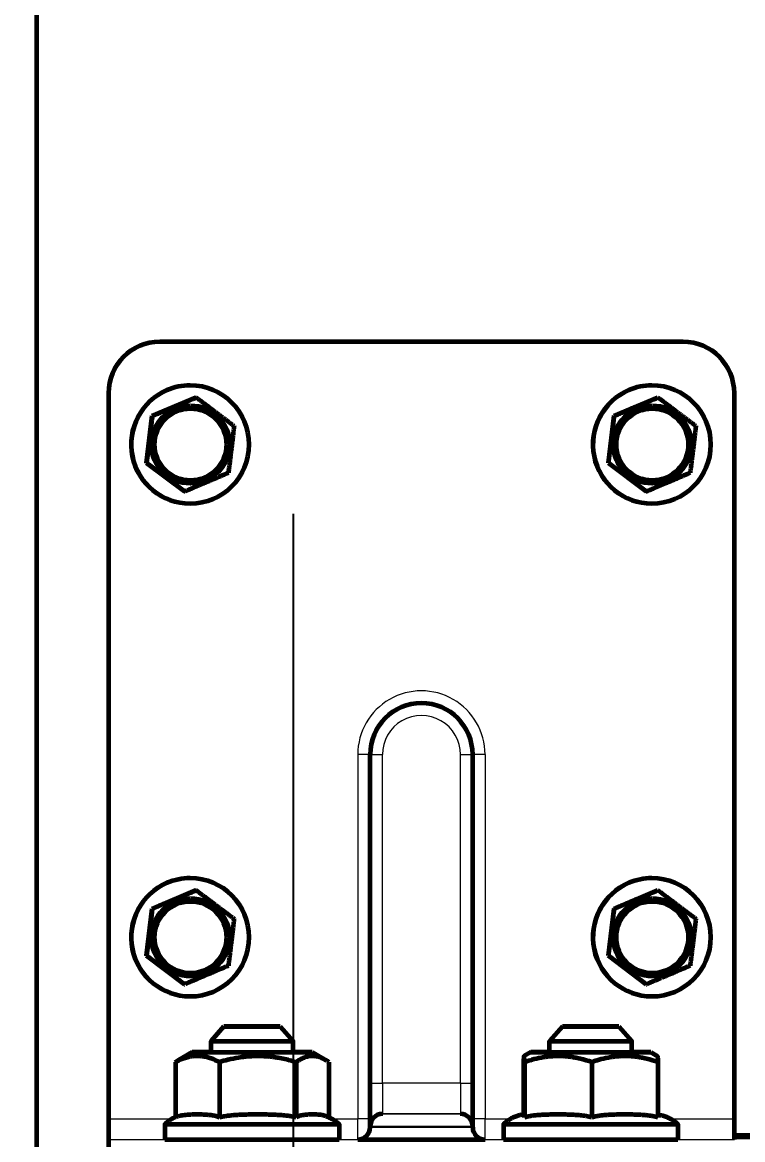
# Model space of a CAD drawing. Header units: millimetres. Extents: x 0 to 840, y 0 to 594.
# Drawn here: x 64.31 to 68.99, y 414.71 to 421.97 of the extents above; entities that cross this region are included whole.
import ezdxf

# ---------------------------------------------------------------- set-up
doc = ezdxf.new("R2010")
doc.units = ezdxf.units.MM
doc.linetypes.add('K5LT_BASIC', pattern=[0])
doc.linetypes.add('K5LT_THIN', pattern=[0])
doc.layers.add('Системный слой', color=7, linetype='Continuous')
doc.styles.add('KDIMTEXTSTYLE', font='GOST_AU.SHX', dxfattribs={"width": 0.96, "oblique": 15, "height": 5})
doc.dimstyles.new('KDIMSTYLE (0.07)', dxfattribs={"dimtxt": 5, "dimasz": 1, "dimexe": 2, "dimexo": 0, "dimgap": 1, "dimtad": 1, "dimlfac": 15, "dimtxsty": 'KDIMTEXTSTYLE', "dimsah": 1, "dimcen": 0, "dimdle": 1, "dimadec": 0, "dimazin": 0, "dimtfac": 0.667, "dimtmove": 0, "dimatfit": 3, "dimfxl": 1, "dimtvp": 1, "dimtolj": 1, "dimtzin": 0, "dimarcsym": 0})

# ---------------------------------------------------------------- blocks, each defined once
blk = doc.blocks.new('KDIMARROW_01')
at = {"layer": 'Системный слой'}
blk.add_hatch(color=0, dxfattribs=at).paths.add_polyline_path([(0, 0), (-5, 0.6583), (-4.5, 0), (-5, -0.6583)])
at = {"layer": 'Системный слой', "color": 0, "linetype": 'K5LT_THIN', "lineweight": 18}
for p, q in [((-4.5, 0), (-5, 0.6583)), ((-5, 0.6583), (0, 0)), ((0, 0), (-5, -0.6583)), ((-5, -0.6583), (-4.5, 0)), ((0, 0), (-1, 0))]:
    blk.add_line(p, q, dxfattribs=at)
blk = doc.blocks.new('KDIMARROW_02')
at = {"layer": 'Системный слой'}
blk.add_hatch(color=0, dxfattribs=at).paths.add_polyline_path([(4.5, 0), (5, 0.6583), (0, 0), (5, -0.6583)])
at = {"layer": 'Системный слой', "color": 0, "linetype": 'K5LT_THIN', "lineweight": 18}
for p, q in [((5, 0.6583), (0, 0)), ((4.5, 0), (5, 0.6583)), ((0, 0), (-1, 0)), ((0, 0), (5, -0.6583)), ((0, 0), (7, 0)), ((5, -0.6583), (4.5, 0))]:
    blk.add_line(p, q, dxfattribs=at)

msp = doc.modelspace()

# ---------------------------------------------------------------- linework, layer by layer
at = {"layer": 'Системный слой', "color": 5, "linetype": 'K5LT_BASIC', "lineweight": 60, "true_color": 0x0000ff}
for p, q in [((64.40262, 445.75139), (64.40262, 413.77201)), ((68.60262, 419.89103), (65.20262, 419.89103)), ((65.20262, 419.89103), (65.20262, 419.89097)), ((68.60262, 419.89097), (65.20262, 419.89097)), ((68.60262, 419.89103), (68.60262, 419.89097)), ((65.4, 419.60763), (65.40047, 419.60763)), ((68.4, 419.60763), (68.40047, 419.60763)), ((64.86929, 419.55763), (64.86929, 414.84445)), ((65.15438, 419.40936), (65.43769, 419.52996)), ((65.43769, 419.52996), (65.43956, 419.52996)), ((68.15438, 419.40936), (68.43769, 419.52996)), ((68.43769, 419.52996), (68.43956, 419.52996)), ((68.93595, 414.84445), (68.93595, 419.55763)), ((65.11716, 419.1037), (65.15438, 419.40936)), ((65.15438, 419.40936), (65.15625, 419.40936)), ((68.11716, 419.1037), (68.15438, 419.40936)), ((68.15438, 419.40936), (68.15625, 419.40936)), ((65.11716, 419.1037), (65.11903, 419.1037)), ((65.36325, 418.91864), (65.11716, 419.1037)), ((68.11716, 419.1037), (68.11903, 419.1037)), ((68.36325, 418.91864), (68.11716, 419.1037)), ((65.36325, 418.91864), (65.36513, 418.91864)), ((68.36325, 418.91864), (68.36513, 418.91864)), ((65.4, 418.84097), (65.40047, 418.84097)), ((68.4, 418.84097), (68.40047, 418.84097)), ((66.56929, 415.07775), (66.56929, 417.21108)), ((67.23595, 415.07775), (67.23595, 417.21108)), ((65.4, 416.40763), (65.40047, 416.40763)), ((68.4, 416.40763), (68.40047, 416.40763)), ((65.15438, 416.20936), (65.43769, 416.32996)), ((65.43769, 416.32996), (65.43956, 416.32996)), ((68.15438, 416.20936), (68.43769, 416.32996)), ((68.43769, 416.32996), (68.43956, 416.32996)), ((65.11716, 415.9037), (65.15438, 416.20936)), ((65.15438, 416.20936), (65.15625, 416.20936)), ((68.11716, 415.9037), (68.15438, 416.20936)), ((68.15438, 416.20936), (68.15625, 416.20936)), ((65.11716, 415.9037), (65.11903, 415.9037)), ((65.36325, 415.71864), (65.11716, 415.9037)), ((68.11716, 415.9037), (68.11903, 415.9037)), ((68.36325, 415.71864), (68.11716, 415.9037)), ((65.36325, 415.71864), (65.36513, 415.71864)), ((68.36325, 415.71864), (68.36513, 415.71864)), ((65.4, 415.64097), (65.40047, 415.64097)), ((68.4, 415.64097), (68.40047, 415.64097)), ((65.61929, 415.44411), (65.53595, 415.35077)), ((65.98595, 415.44411), (66.06929, 415.35077)), ((67.81929, 415.44411), (67.73595, 415.35077)), ((68.18595, 415.44411), (68.26929, 415.35077)), ((65.53595, 415.2774), (65.53595, 415.35077)), ((66.06929, 415.2774), (66.06929, 415.35077)), ((67.73595, 415.2774), (67.73595, 415.35077)), ((68.26929, 415.2774), (68.26929, 415.35077)), ((65.41262, 415.27744), (65.32452, 415.22657)), ((66.19262, 415.27744), (66.28104, 415.22639)), ((67.61262, 415.27744), (67.56923, 415.25239)), ((68.39262, 415.27744), (68.436, 415.2524)), ((65.30413, 415.2137), (65.30413, 414.85515)), ((65.59088, 415.21353), (65.59088, 414.85498)), ((66.08938, 415.21355), (66.08938, 414.855)), ((66.30111, 415.21374), (66.30111, 414.85598)), ((67.5656, 415.21382), (67.5656, 414.8727)), ((67.57307, 415.21361), (67.57307, 414.85506)), ((68.01008, 415.21351), (68.01008, 414.85496)), ((68.43964, 415.21362), (68.43964, 414.85507)), ((66.56929, 414.79763), (66.56929, 415.07775)), ((67.23595, 414.79763), (67.23595, 415.07775)), ((66.64929, 414.8773), (66.64929, 414.87763)), ((67.15595, 414.8773), (67.15595, 414.87763)), ((64.86929, 414.84445), (64.86929, 414.71106)), ((65.23595, 414.81077), (65.23595, 414.71077)), ((66.36929, 414.81077), (66.36929, 414.71077)), ((66.56929, 414.79064), (66.56929, 414.7973)), ((67.23595, 414.79064), (67.23595, 414.7973)), ((67.43595, 414.81077), (67.43595, 414.71077)), ((68.56929, 414.81077), (68.56929, 414.71077)), ((68.93595, 414.71106), (68.93595, 414.84445)), ((148.73595, 414.73771), (68.93595, 414.73771)), ((148.73595, 414.72526), (68.93595, 414.72526)), ((64.86929, 414.71106), (64.86929, 414.71017)), ((64.86929, 414.71017), (64.86929, 413.61684)), ((66.48929, 414.71106), (66.48929, 414.71064)), ((67.31595, 414.71106), (67.31595, 414.71064)), ((68.93595, 414.71017), (68.93595, 414.71106))]:
    msp.add_line(p, q, dxfattribs=at)
at = {"layer": 'Системный слой', "color": 7, "linetype": 'K5LT_THIN', "lineweight": 18}
for p, q in [((66.48929, 417.21112), (66.48929, 414.84445)), ((66.64929, 415.07772), (66.64929, 417.21105)), ((67.15595, 415.07772), (67.15595, 417.21105)), ((67.31595, 417.21112), (67.31595, 414.84445)), ((67.15595, 415.07772), (66.64929, 415.07772)), ((66.64929, 415.07772), (66.64929, 414.87763)), ((67.15595, 415.07772), (67.15595, 414.87763)), ((67.15595, 414.87763), (66.64929, 414.87763)), ((64.86929, 414.84445), (65.28097, 414.84445)), ((66.32427, 414.84445), (66.48929, 414.84445)), ((66.48929, 414.71106), (66.48929, 414.84445)), ((67.31595, 414.71106), (67.31595, 414.84445)), ((67.31595, 414.84445), (67.48097, 414.84445)), ((68.52427, 414.84445), (68.93595, 414.84445)), ((64.86929, 414.71106), (65.23595, 414.71106)), ((64.86929, 414.71017), (68.93595, 414.71017)), ((66.36929, 414.71106), (66.48929, 414.71106)), ((67.31595, 414.71106), (67.43595, 414.71106)), ((68.56929, 414.71106), (68.93595, 414.71106))]:
    msp.add_line(p, q, dxfattribs=at)
at = {"layer": 'Системный слой', "color": 5, "linetype": 'K5LT_BASIC', "lineweight": 60, "true_color": 0x0000ff}
for centre, major_axis, ratio, start_param, end_param in [((65.20262, 419.55763), (-0.33333, 0), 0.9999999, 4.712389, 6.2831853), ((68.60262, 419.55763), (0.33333, 0), 0.9999999, 0, 1.5707963), ((65.4, 419.2243), (0, 0.38333), 0.9999619, 0.4024278, 3.1415927), ((65.40047, 419.2243), (0, 0.38333), 0.9999619, 0.4024278, 3.1415927), ((65.4, 419.2243), (0, 0.38333), 0.9999619, 0, 0.4024278), ((65.40047, 419.2243), (0, 0.38333), 0.9999619, 0, 0.4024278), ((65.40047, 419.2243), (0, 0.38333), 0.9999619, 3.1415927, 6.2831853), ((68.4, 419.2243), (0, 0.38333), 0.9999619, 0.4024278, 3.1415927), ((68.40047, 419.2243), (0, 0.38333), 0.9999619, 0.4024278, 3.1415927), ((68.4, 419.2243), (0, 0.38333), 0.9999619, 0, 0.4024278), ((68.40047, 419.2243), (0, 0.38333), 0.9999619, 0, 0.4024278), ((68.40047, 419.2243), (0, 0.38333), 0.9999619, 3.1415927, 6.2831853), ((66.90262, 417.21108), (-0.33333, 0), 0.9999999, 3.1415927, 6.2831853), ((65.4, 416.0243), (0, 0.38333), 0.9999619, 0, 0.4024278), ((65.40047, 416.0243), (0, 0.38333), 0.9999619, 0, 0.4024278), ((65.40047, 416.0243), (0, 0.38333), 0.9999619, 3.1415927, 6.2831853), ((68.4, 416.0243), (0, 0.38333), 0.9999619, 0, 0.4024278), ((68.40047, 416.0243), (0, 0.38333), 0.9999619, 0, 0.4024278), ((68.40047, 416.0243), (0, 0.38333), 0.9999619, 3.1415927, 6.2831853), ((65.4, 416.0243), (0, 0.38333), 0.9999619, 0.4024278, 3.1415927), ((65.40047, 416.0243), (0, 0.38333), 0.9999619, 0.4024278, 3.1415927), ((68.4, 416.0243), (0, 0.38333), 0.9999619, 0.4024278, 3.1415927), ((68.40047, 416.0243), (0, 0.38333), 0.9999619, 0.4024278, 3.1415927), ((65.80262, 415.44411), (0.18333, 0), 0.000411, 3.1412256, 6.2835523), ((65.80262, 415.44411), (0.18333, 0), 0.000411, 0.3745564, 3.1412256), ((65.80262, 415.44411), (0.18333, 0), 0.000411, 0.000367, 0.3745564), ((68.00262, 415.44411), (-0.18333, 0), 0.000411, 6.2828183, 6.7651531), ((68.00262, 415.44411), (-0.18333, 0), 0.000411, 3.1419597, 6.2828183), ((68.00262, 415.44411), (-0.18333, 0), 0.000411, 0.4819678, 3.1419597), ((65.80262, 415.35077), (0.26667, 0), 0.000411, 3.1412256, 3.1415927), ((65.80262, 415.35077), (0.26667, 0), 0.000411, 3.1415927, 6.2831853), ((65.80262, 415.35077), (0.26667, 0), 0.000411, 0, 0.000367), ((68.00262, 415.35077), (-0.26667, 0), 0.000411, 6.2828183, 6.2831853), ((68.00262, 415.35077), (-0.26667, 0), 0.000411, 0, 0.4819678), ((68.00262, 415.35077), (-0.26667, 0), 0.000411, 0.4819678, 3.1415927), ((68.00262, 415.35077), (-0.26667, 0), 0.000411, 3.1415927, 3.1419597), ((65.80262, 415.27744), (-0.39, 0), 0.000411, 6.2824733, 9.4254899), ((65.80262, 415.27744), (-0.39, 0), 0.000411, -0.436929, -0.000712), ((65.80262, 415.27744), (-0.39, 0), 0.000411, -0.8178923, -0.436929), ((65.80262, 415.27744), (0.28833, 0), 0.000411, 2.7514518, 3.1420037), ((65.80262, 415.27744), (0.28833, 0), 0.000411, 3.1420037, 5.8462563), ((65.80262, 415.27744), (0.28833, 0), 0.000411, -0.436929, -0.0004113), ((65.80262, 415.27744), (-0.39, 0), 0.000411, 3.1423046, 3.959485), ((65.80262, 415.27744), (0.28833, 0), 0.000411, 6.282774, 6.6733262), ((68.00262, 415.27744), (-0.39, 0), 0.000411, 6.2824733, 9.4254899), ((68.00262, 415.27744), (-0.39, 0), 0.000411, -0.8178923, -0.000712), ((68.00262, 415.27744), (0.28833, 0), 0.000411, 2.7514518, 3.1420037), ((68.00262, 415.27744), (0.28833, 0), 0.000411, 3.1420037, 4.2037083), ((68.00262, 415.27744), (0.28833, 0), 0.000411, 4.2037083, 6.2827743), ((68.00262, 415.27744), (-0.39, 0), 0.000411, 3.1423046, 3.959485), ((68.00262, 415.27744), (0.28833, 0), 0.000411, 6.2827743, 6.6733262), ((66.64929, 414.7973), (-0.08, 0), 0.9999999, 4.712389, 6.2831853), ((67.15595, 414.7973), (0.08, 0), 0.9999999, 0, 1.5707963), ((65.80262, 414.81077), (-0.56667, 0), 0.000411, 6.2827577, 6.2831853), ((65.80262, 414.81077), (-0.56667, 0), 0.000411, 0, 3.1415927), ((65.80262, 414.81077), (-0.56667, 0), 0.000411, 3.1415927, 3.1420203), ((66.48929, 414.79064), (0.08, 0), 0.9999999, 4.712389, 6.2831853), ((67.31595, 414.79064), (-0.08, 0), 0.9999999, 0, 1.5707963), ((68.00262, 414.81077), (0.56667, 0), 0.000411, 3.141165, 3.1415927), ((68.00262, 414.81077), (0.56667, 0), 0.000411, 3.1415927, 5.7745046), ((68.00262, 414.81077), (0.56667, 0), 0.000411, 5.7745046, 6.2831853), ((68.00262, 414.81077), (0.56667, 0), 0.000411, 0, 0.0004276), ((65.80262, 414.71077), (-0.56667, 0), 0.000411, 0, 3.1415927), ((66.90262, 414.71064), (-0.41333, 0), 0.000411, 0, 3.1415927), ((68.00262, 414.71077), (0.56667, 0), 0.000411, 3.1415927, 5.7745046), ((68.00262, 414.71077), (0.56667, 0), 0.000411, 5.7745046, 6.2831853)]:
    msp.add_ellipse(centre, major_axis=major_axis, ratio=ratio, start_param=start_param, end_param=end_param, dxfattribs=at)
for centre, major_axis, ratio in [((65.40262, 419.2243), (0, 0.25333), 0.9999619), ((65.40262, 419.2243), (0.23333, 0), 0.9999999), ((68.40262, 419.2243), (0, 0.25333), 0.9999619), ((68.40262, 419.2243), (0.23333, 0), 0.9999999), ((65.40262, 416.0243), (0, 0.25333), 0.9999619), ((65.40262, 416.0243), (0.23333, 0), 0.9999999), ((68.40262, 416.0243), (0, 0.25333), 0.9999619), ((68.40262, 416.0243), (0.23333, 0), 0.9999999)]:
    msp.add_ellipse(centre, major_axis=major_axis, ratio=ratio, dxfattribs=at)
at = {"layer": 'Системный слой', "color": 7, "linetype": 'K5LT_THIN', "lineweight": 18}
for centre, major_axis, ratio, start_param, end_param in [((66.90262, 417.21112), (0.41333, 0), 0.9999999, 0, 3.1415927), ((66.90262, 417.21105), (0.25333, 0), 0.9999999, 0, 3.1415927), ((66.48929, 417.21108), (-0.08, 0), 0.000411, 3.1415927, 4.712389), ((66.64929, 417.21108), (0.08, 0), 0.000411, 3.1415927, 4.712389), ((67.15595, 417.21108), (0.08, 0), 0.000411, 4.712389, 6.2831853), ((67.31595, 417.21108), (-0.08, 0), 0.000411, 4.712389, 6.2831853), ((66.64929, 415.07775), (0.08, 0), 0.000411, 3.1415927, 4.712389), ((67.15595, 415.07775), (0.08, 0), 0.000411, 4.712389, 6.2831853), ((66.90262, 414.8773), (0.25333, 0), 0.000411, 3.1415927, 6.2831853), ((66.48929, 414.84442), (-0.08, 0), 0.000411, 3.1415927, 4.712389), ((66.90262, 414.7973), (0.33333, 0), 0.000411, 3.1415927, 6.2831853), ((66.90262, 414.79064), (-0.33333, 0), 0.000411, 0, 3.1415927), ((67.31595, 414.84442), (-0.08, 0), 0.000411, 4.712389, 6.2831853)]:
    msp.add_ellipse(centre, major_axis=major_axis, ratio=ratio, start_param=start_param, end_param=end_param, dxfattribs=at)
at = {"layer": 'Системный слой', "color": 5, "linetype": 'K5LT_BASIC', "lineweight": 60, "true_color": 0x0000ff}
for points, knots in [([(65.29812, 419.46966), (65.30501, 419.4726), (65.31416, 419.47649), (65.32553, 419.48133), (65.33223, 419.48419), (65.33887, 419.48702), (65.34541, 419.48981), (65.35186, 419.49256), (65.36026, 419.49614), (65.36849, 419.49964), (65.37653, 419.50307), (65.38542, 419.50686), (65.3947, 419.51082), (65.40723, 419.51616), (65.42138, 419.5222), (65.43306, 419.52719), (65.43956, 419.52996)], [0, 0, 0, 0, 0.1436366, 0.1907054, 0.2376479, 0.2840064, 0.3298888, 0.3749571, 0.4197551, 0.5068956, 0.5488336, 0.5901631, 0.6955198, 0.7467874, 0.8583504, 1, 1, 1, 1]), ([(65.43956, 419.52996), (65.44183, 419.52826), (65.44493, 419.52594), (65.44883, 419.52302), (65.45122, 419.52122), (65.45341, 419.51958), (65.45619, 419.51749), (65.45977, 419.51481), (65.46452, 419.51125), (65.46989, 419.50722), (65.47605, 419.5026), (65.48311, 419.4973), (65.48968, 419.49237), (65.4955, 419.488), (65.50203, 419.4831), (65.51093, 419.47642), (65.52029, 419.46939), (65.52924, 419.46267), (65.53742, 419.45652), (65.54677, 419.4495), (65.55822, 419.44089), (65.56926, 419.43258), (65.5798, 419.42466), (65.58803, 419.41846), (65.59644, 419.41213), (65.60504, 419.40566), (65.61376, 419.39909), (65.62257, 419.39246), (65.63143, 419.38578), (65.64038, 419.37904), (65.65243, 419.36995), (65.66759, 419.35853), (65.67963, 419.34944), (65.68566, 419.3449)], [0, 0, 0, 0, 0.0283077, 0.0385454, 0.0484376, 0.0579819, 0.0657177, 0.0828021, 0.1021759, 0.1243243, 0.1488641, 0.177712, 0.210787, 0.2290358, 0.2486532, 0.2901572, 0.3368212, 0.3617545, 0.3979225, 0.4353233, 0.474119, 0.5355355, 0.5679256, 0.6007297, 0.6346196, 0.6692217, 0.7045726, 0.7401289, 0.7762371, 0.8125949, 0.8495524, 0.9242691, 1, 1, 1, 1]), ([(68.29812, 419.46966), (68.30501, 419.4726), (68.31416, 419.47649), (68.32553, 419.48133), (68.33223, 419.48419), (68.33887, 419.48702), (68.34541, 419.48981), (68.35186, 419.49256), (68.36026, 419.49614), (68.36849, 419.49964), (68.37653, 419.50307), (68.38542, 419.50686), (68.3947, 419.51082), (68.40723, 419.51616), (68.42138, 419.5222), (68.43306, 419.52719), (68.43956, 419.52996)], [0, 0, 0, 0, 0.1436366, 0.1907054, 0.2376479, 0.2840064, 0.3298888, 0.3749571, 0.4197551, 0.5068956, 0.5488336, 0.5901631, 0.6955198, 0.7467874, 0.8583504, 1, 1, 1, 1]), ([(68.43956, 419.52996), (68.44183, 419.52826), (68.44493, 419.52594), (68.44883, 419.52302), (68.45122, 419.52122), (68.45341, 419.51958), (68.45619, 419.51749), (68.45977, 419.51481), (68.46452, 419.51125), (68.46989, 419.50722), (68.47605, 419.5026), (68.48311, 419.4973), (68.48968, 419.49237), (68.4955, 419.488), (68.50203, 419.4831), (68.51093, 419.47642), (68.52029, 419.46939), (68.52924, 419.46267), (68.53742, 419.45652), (68.54677, 419.4495), (68.55822, 419.44089), (68.56926, 419.43258), (68.5798, 419.42466), (68.58803, 419.41846), (68.59644, 419.41213), (68.60504, 419.40566), (68.61376, 419.39909), (68.62257, 419.39246), (68.63143, 419.38578), (68.64038, 419.37904), (68.65243, 419.36995), (68.66759, 419.35853), (68.67963, 419.34944), (68.68566, 419.3449)], [0, 0, 0, 0, 0.0283077, 0.0385454, 0.0484376, 0.0579819, 0.0657177, 0.0828021, 0.1021759, 0.1243243, 0.1488641, 0.177712, 0.210787, 0.2290358, 0.2486532, 0.2901572, 0.3368212, 0.3617545, 0.3979225, 0.4353233, 0.474119, 0.5355355, 0.5679256, 0.6007297, 0.6346196, 0.6692217, 0.7045726, 0.7401289, 0.7762371, 0.8125949, 0.8495524, 0.9242691, 1, 1, 1, 1]), ([(65.29812, 419.46966), (65.2935, 419.4677), (65.28661, 419.46476), (65.27747, 419.46088), (65.26847, 419.45705), (65.25956, 419.45326), (65.25077, 419.44952), (65.2443, 419.44677), (65.23588, 419.44319), (65.22763, 419.43968), (65.21956, 419.43625), (65.21065, 419.43247), (65.20133, 419.42851), (65.18875, 419.42316), (65.17453, 419.41712), (65.16279, 419.41214), (65.15625, 419.40936)], [0, 0, 0, 0, 0.0960607, 0.1436366, 0.1907054, 0.2840064, 0.3298888, 0.3749571, 0.4197551, 0.5068956, 0.5488336, 0.5901631, 0.6955198, 0.7467874, 0.8583504, 1, 1, 1, 1]), ([(68.29812, 419.46966), (68.2935, 419.4677), (68.28661, 419.46476), (68.27747, 419.46088), (68.26847, 419.45705), (68.25956, 419.45326), (68.25077, 419.44952), (68.2443, 419.44677), (68.23588, 419.44319), (68.22763, 419.43968), (68.21956, 419.43625), (68.21065, 419.43247), (68.20133, 419.42851), (68.18875, 419.42316), (68.17453, 419.41712), (68.16279, 419.41214), (68.15625, 419.40936)], [0, 0, 0, 0, 0.0960607, 0.1436366, 0.1907054, 0.2840064, 0.3298888, 0.3749571, 0.4197551, 0.5068956, 0.5488336, 0.5901631, 0.6955198, 0.7467874, 0.8583504, 1, 1, 1, 1]), ([(65.11903, 419.1037), (65.11934, 419.10613), (65.11995, 419.11109), (65.1209, 419.11875), (65.12191, 419.1269), (65.12299, 419.13561), (65.12395, 419.14332), (65.12476, 419.14992), (65.12543, 419.15528), (65.12629, 419.16223), (65.12742, 419.17141), (65.12891, 419.18355), (65.13055, 419.1968), (65.13223, 419.21053), (65.13386, 419.22387), (65.13548, 419.23711), (65.13701, 419.24965), (65.13843, 419.2613), (65.13973, 419.272), (65.14097, 419.28222), (65.1422, 419.29233), (65.14344, 419.30258), (65.1447, 419.31301), (65.14597, 419.32354), (65.14724, 419.33414), (65.14852, 419.34478), (65.14981, 419.35548), (65.15153, 419.36985), (65.15325, 419.38424), (65.15497, 419.3986), (65.15583, 419.40578), (65.15625, 419.40936)], [0, 0, 0, 0, 0.0244244, 0.0498618, 0.076814, 0.1058071, 0.1366491, 0.1532587, 0.1711653, 0.1896229, 0.2218063, 0.2614123, 0.3086064, 0.3511487, 0.3949265, 0.437995, 0.4793366, 0.5162968, 0.5506366, 0.5828041, 0.61525, 0.6485021, 0.6822826, 0.716584, 0.751036, 0.7858838, 0.8208814, 0.856299, 0.9277262, 0.9638859, 1, 1, 1, 1]), ([(68.11903, 419.1037), (68.11934, 419.10613), (68.11995, 419.11109), (68.1209, 419.11875), (68.12191, 419.1269), (68.12299, 419.13561), (68.12395, 419.14332), (68.12476, 419.14992), (68.12543, 419.15528), (68.12629, 419.16223), (68.12742, 419.17141), (68.12891, 419.18355), (68.13055, 419.1968), (68.13223, 419.21053), (68.13386, 419.22387), (68.13548, 419.23711), (68.13701, 419.24965), (68.13843, 419.2613), (68.13973, 419.272), (68.14097, 419.28222), (68.1422, 419.29233), (68.14344, 419.30258), (68.1447, 419.31301), (68.14597, 419.32354), (68.14724, 419.33414), (68.14852, 419.34478), (68.14981, 419.35548), (68.15153, 419.36985), (68.15325, 419.38424), (68.15497, 419.3986), (68.15583, 419.40578), (68.15625, 419.40936)], [0, 0, 0, 0, 0.0244244, 0.0498618, 0.076814, 0.1058071, 0.1366491, 0.1532587, 0.1711653, 0.1896229, 0.2218063, 0.2614123, 0.3086064, 0.3511487, 0.3949265, 0.437995, 0.4793366, 0.5162968, 0.5506366, 0.5828041, 0.61525, 0.6485021, 0.6822826, 0.716584, 0.751036, 0.7858838, 0.8208814, 0.856299, 0.9277262, 0.9638859, 1, 1, 1, 1]), ([(65.68566, 419.3449), (65.68537, 419.34247), (65.68477, 419.33751), (65.68386, 419.32985), (65.68289, 419.3217), (65.68184, 419.31299), (65.68092, 419.30528), (65.68013, 419.29868), (65.67949, 419.29332), (65.67865, 419.28637), (65.67755, 419.27719), (65.67609, 419.26505), (65.67449, 419.25179), (65.67284, 419.23806), (65.67122, 419.22473), (65.66962, 419.21149), (65.66809, 419.19895), (65.66667, 419.1873), (65.66537, 419.1766), (65.66412, 419.16638), (65.66288, 419.15627), (65.66163, 419.14602), (65.66035, 419.13559), (65.65905, 419.12506), (65.65775, 419.11446), (65.65644, 419.10382), (65.65512, 419.09312), (65.65334, 419.07875), (65.65156, 419.06436), (65.64977, 419.05), (65.64888, 419.04282), (65.64844, 419.03923)], [0, 0, 0, 0, 0.0244244, 0.0498618, 0.076814, 0.1058071, 0.1366491, 0.1532587, 0.1711653, 0.1896229, 0.2218063, 0.2614123, 0.3086064, 0.3511487, 0.3949265, 0.437995, 0.4793366, 0.5162968, 0.5506366, 0.5828041, 0.61525, 0.6485021, 0.6822826, 0.716584, 0.751036, 0.7858838, 0.8208814, 0.856299, 0.9277262, 0.9638859, 1, 1, 1, 1]), ([(68.68566, 419.3449), (68.68537, 419.34247), (68.68477, 419.33751), (68.68386, 419.32985), (68.68289, 419.3217), (68.68184, 419.31299), (68.68092, 419.30528), (68.68013, 419.29868), (68.67949, 419.29332), (68.67865, 419.28637), (68.67755, 419.27719), (68.67609, 419.26505), (68.67449, 419.25179), (68.67284, 419.23806), (68.67122, 419.22473), (68.66962, 419.21149), (68.66809, 419.19895), (68.66667, 419.1873), (68.66537, 419.1766), (68.66412, 419.16638), (68.66288, 419.15627), (68.66163, 419.14602), (68.66035, 419.13559), (68.65905, 419.12506), (68.65775, 419.11446), (68.65644, 419.10382), (68.65512, 419.09312), (68.65334, 419.07875), (68.65156, 419.06436), (68.64977, 419.05), (68.64888, 419.04282), (68.64844, 419.03923)], [0, 0, 0, 0, 0.0244244, 0.0498618, 0.076814, 0.1058071, 0.1366491, 0.1532587, 0.1711653, 0.1896229, 0.2218063, 0.2614123, 0.3086064, 0.3511487, 0.3949265, 0.437995, 0.4793366, 0.5162968, 0.5506366, 0.5828041, 0.61525, 0.6485021, 0.6822826, 0.716584, 0.751036, 0.7858838, 0.8208814, 0.856299, 0.9277262, 0.9638859, 1, 1, 1, 1]), ([(65.36513, 418.91864), (65.36287, 418.92034), (65.3598, 418.92266), (65.35592, 418.92558), (65.35354, 418.92738), (65.35136, 418.92902), (65.3486, 418.9311), (65.34504, 418.93379), (65.34031, 418.93735), (65.33497, 418.94138), (65.32884, 418.946), (65.32181, 418.9513), (65.31527, 418.95623), (65.30947, 418.9606), (65.30296, 418.9655), (65.29609, 418.97068), (65.28881, 418.97616), (65.2829, 418.98061), (65.27584, 418.98593), (65.26767, 418.99208), (65.25581, 419.001), (65.24166, 419.01164), (65.22789, 419.022), (65.21705, 419.03014), (65.20863, 419.03647), (65.20001, 419.04294), (65.19127, 419.0495), (65.18243, 419.05614), (65.17354, 419.06282), (65.16455, 419.06956), (65.15245, 419.07865), (65.13721, 419.09007), (65.1251, 419.09916), (65.11903, 419.1037)], [0, 0, 0, 0, 0.0283077, 0.0385454, 0.0484376, 0.0579819, 0.0657177, 0.0828021, 0.1021759, 0.1243243, 0.1488641, 0.177712, 0.210787, 0.2290358, 0.2486532, 0.2901572, 0.3126413, 0.3368212, 0.3617545, 0.3979225, 0.4353233, 0.5044558, 0.5679256, 0.6007297, 0.6346196, 0.6692217, 0.7045726, 0.7401289, 0.7762371, 0.8125949, 0.8495524, 0.9242691, 1, 1, 1, 1]), ([(68.36513, 418.91864), (68.36287, 418.92034), (68.3598, 418.92266), (68.35592, 418.92558), (68.35354, 418.92738), (68.35136, 418.92902), (68.3486, 418.9311), (68.34504, 418.93379), (68.34031, 418.93735), (68.33497, 418.94138), (68.32884, 418.946), (68.32181, 418.9513), (68.31527, 418.95623), (68.30947, 418.9606), (68.30296, 418.9655), (68.29609, 418.97068), (68.28881, 418.97616), (68.2829, 418.98061), (68.27584, 418.98593), (68.26767, 418.99208), (68.25581, 419.001), (68.24166, 419.01164), (68.22789, 419.022), (68.21705, 419.03014), (68.20863, 419.03647), (68.20001, 419.04294), (68.19127, 419.0495), (68.18243, 419.05614), (68.17354, 419.06282), (68.16455, 419.06956), (68.15245, 419.07865), (68.13721, 419.09007), (68.1251, 419.09916), (68.11903, 419.1037)], [0, 0, 0, 0, 0.0283077, 0.0385454, 0.0484376, 0.0579819, 0.0657177, 0.0828021, 0.1021759, 0.1243243, 0.1488641, 0.177712, 0.210787, 0.2290358, 0.2486532, 0.2901572, 0.3126413, 0.3368212, 0.3617545, 0.3979225, 0.4353233, 0.5044558, 0.5679256, 0.6007297, 0.6346196, 0.6692217, 0.7045726, 0.7401289, 0.7762371, 0.8125949, 0.8495524, 0.9242691, 1, 1, 1, 1]), ([(65.64844, 419.03923), (65.64259, 419.03674), (65.63333, 419.03279), (65.61552, 419.02519), (65.60096, 419.01898), (65.58718, 419.0131), (65.57911, 419.00966), (65.57042, 419.00596), (65.55964, 419.00136), (65.54706, 418.996), (65.53293, 418.98998), (65.52024, 418.98458), (65.50933, 418.97993), (65.49794, 418.97509), (65.48726, 418.97054), (65.477, 418.96617), (65.46948, 418.96297), (65.46205, 418.95982), (65.45478, 418.95672), (65.44765, 418.95369), (65.43619, 418.94882), (65.42463, 418.94391), (65.41197, 418.93853), (65.40267, 418.93458), (65.39254, 418.93028), (65.38367, 418.92651), (65.37454, 418.92263), (65.36873, 418.92017), (65.36513, 418.91864)], [0, 0, 0, 0, 0.0637266, 0.1005475, 0.19202, 0.2194195, 0.2468776, 0.2775102, 0.3112057, 0.3604064, 0.4096962, 0.4590983, 0.4929606, 0.5235454, 0.5778629, 0.6043969, 0.6306727, 0.6564801, 0.6820713, 0.7069533, 0.7313918, 0.8026879, 0.8290032, 0.8657106, 0.9016918, 0.9372579, 0.9609064, 1, 1, 1, 1]), ([(68.64844, 419.03923), (68.64259, 419.03674), (68.63333, 419.03279), (68.61552, 419.02519), (68.60096, 419.01898), (68.58718, 419.0131), (68.57911, 419.00966), (68.57042, 419.00596), (68.55964, 419.00136), (68.54706, 418.996), (68.53293, 418.98998), (68.52024, 418.98458), (68.50933, 418.97993), (68.49794, 418.97509), (68.48726, 418.97054), (68.477, 418.96617), (68.46948, 418.96297), (68.46205, 418.95982), (68.45478, 418.95672), (68.44765, 418.95369), (68.43619, 418.94882), (68.42463, 418.94391), (68.41197, 418.93853), (68.40267, 418.93458), (68.39254, 418.93028), (68.38367, 418.92651), (68.37454, 418.92263), (68.36873, 418.92017), (68.36513, 418.91864)], [0, 0, 0, 0, 0.0637266, 0.1005475, 0.19202, 0.2194195, 0.2468776, 0.2775102, 0.3112057, 0.3604064, 0.4096962, 0.4590983, 0.4929606, 0.5235454, 0.5778629, 0.6043969, 0.6306727, 0.6564801, 0.6820713, 0.7069533, 0.7313918, 0.8026879, 0.8290032, 0.8657106, 0.9016918, 0.9372579, 0.9609064, 1, 1, 1, 1]), ([(65.29812, 416.26966), (65.30501, 416.2726), (65.31416, 416.27649), (65.32553, 416.28134), (65.33223, 416.28419), (65.33887, 416.28702), (65.34541, 416.28981), (65.35186, 416.29256), (65.36026, 416.29614), (65.36849, 416.29964), (65.37653, 416.30307), (65.38542, 416.30686), (65.3947, 416.31082), (65.40723, 416.31616), (65.42138, 416.3222), (65.43306, 416.32719), (65.43956, 416.32996)], [0, 0, 0, 0, 0.1436366, 0.1907054, 0.2376479, 0.2840064, 0.3298888, 0.3749571, 0.4197551, 0.5068956, 0.5488336, 0.5901631, 0.6955198, 0.7467874, 0.8583504, 1, 1, 1, 1]), ([(65.43956, 416.32996), (65.44183, 416.32826), (65.44493, 416.32594), (65.44883, 416.32302), (65.45122, 416.32122), (65.45341, 416.31958), (65.45619, 416.31749), (65.45977, 416.31481), (65.46452, 416.31125), (65.46989, 416.30722), (65.47605, 416.3026), (65.48311, 416.2973), (65.48968, 416.29237), (65.4955, 416.288), (65.50203, 416.2831), (65.51093, 416.27642), (65.52029, 416.26939), (65.52924, 416.26267), (65.53742, 416.25652), (65.54677, 416.2495), (65.55822, 416.24089), (65.56926, 416.23258), (65.5798, 416.22466), (65.58803, 416.21846), (65.59644, 416.21213), (65.60504, 416.20566), (65.61376, 416.19909), (65.62257, 416.19246), (65.63143, 416.18578), (65.64038, 416.17904), (65.65243, 416.16995), (65.66759, 416.15853), (65.67963, 416.14944), (65.68566, 416.1449)], [0, 0, 0, 0, 0.0283077, 0.0385454, 0.0484376, 0.0579819, 0.0657177, 0.0828021, 0.1021759, 0.1243243, 0.1488641, 0.177712, 0.210787, 0.2290358, 0.2486532, 0.2901572, 0.3368212, 0.3617545, 0.3979225, 0.4353233, 0.474119, 0.5355355, 0.5679256, 0.6007297, 0.6346196, 0.6692217, 0.7045726, 0.7401289, 0.7762371, 0.8125949, 0.8495524, 0.9242691, 1, 1, 1, 1]), ([(68.29812, 416.26966), (68.30501, 416.2726), (68.31416, 416.27649), (68.32553, 416.28134), (68.33223, 416.28419), (68.33887, 416.28702), (68.34541, 416.28981), (68.35186, 416.29256), (68.36026, 416.29614), (68.36849, 416.29964), (68.37653, 416.30307), (68.38542, 416.30686), (68.3947, 416.31082), (68.40723, 416.31616), (68.42138, 416.3222), (68.43306, 416.32719), (68.43956, 416.32996)], [0, 0, 0, 0, 0.1436366, 0.1907054, 0.2376479, 0.2840064, 0.3298888, 0.3749571, 0.4197551, 0.5068956, 0.5488336, 0.5901631, 0.6955198, 0.7467874, 0.8583504, 1, 1, 1, 1]), ([(68.43956, 416.32996), (68.44183, 416.32826), (68.44493, 416.32594), (68.44883, 416.32302), (68.45122, 416.32122), (68.45341, 416.31958), (68.45619, 416.31749), (68.45977, 416.31481), (68.46452, 416.31125), (68.46989, 416.30722), (68.47605, 416.3026), (68.48311, 416.2973), (68.48968, 416.29237), (68.4955, 416.288), (68.50203, 416.2831), (68.51093, 416.27642), (68.52029, 416.26939), (68.52924, 416.26267), (68.53742, 416.25652), (68.54677, 416.2495), (68.55822, 416.24089), (68.56926, 416.23258), (68.5798, 416.22466), (68.58803, 416.21846), (68.59644, 416.21213), (68.60504, 416.20566), (68.61376, 416.19909), (68.62257, 416.19246), (68.63143, 416.18578), (68.64038, 416.17904), (68.65243, 416.16995), (68.66759, 416.15853), (68.67963, 416.14944), (68.68566, 416.1449)], [0, 0, 0, 0, 0.0283077, 0.0385454, 0.0484376, 0.0579819, 0.0657177, 0.0828021, 0.1021759, 0.1243243, 0.1488641, 0.177712, 0.210787, 0.2290358, 0.2486532, 0.2901572, 0.3368212, 0.3617545, 0.3979225, 0.4353233, 0.474119, 0.5355355, 0.5679256, 0.6007297, 0.6346196, 0.6692217, 0.7045726, 0.7401289, 0.7762371, 0.8125949, 0.8495524, 0.9242691, 1, 1, 1, 1]), ([(65.29812, 416.26966), (65.2935, 416.2677), (65.28661, 416.26477), (65.27747, 416.26088), (65.26847, 416.25705), (65.25956, 416.25326), (65.25077, 416.24952), (65.2443, 416.24677), (65.23588, 416.24319), (65.22763, 416.23968), (65.21956, 416.23625), (65.21065, 416.23247), (65.20133, 416.22851), (65.18875, 416.22316), (65.17453, 416.21712), (65.16279, 416.21214), (65.15625, 416.20936)], [0, 0, 0, 0, 0.0960607, 0.1436366, 0.1907054, 0.2840064, 0.3298888, 0.3749571, 0.4197551, 0.5068956, 0.5488336, 0.5901631, 0.6955198, 0.7467874, 0.8583504, 1, 1, 1, 1]), ([(68.29812, 416.26966), (68.2935, 416.2677), (68.28661, 416.26477), (68.27747, 416.26088), (68.26847, 416.25705), (68.25956, 416.25326), (68.25077, 416.24952), (68.2443, 416.24677), (68.23588, 416.24319), (68.22763, 416.23968), (68.21956, 416.23625), (68.21065, 416.23247), (68.20133, 416.22851), (68.18875, 416.22316), (68.17453, 416.21712), (68.16279, 416.21214), (68.15625, 416.20936)], [0, 0, 0, 0, 0.0960607, 0.1436366, 0.1907054, 0.2840064, 0.3298888, 0.3749571, 0.4197551, 0.5068956, 0.5488336, 0.5901631, 0.6955198, 0.7467874, 0.8583504, 1, 1, 1, 1]), ([(65.11903, 415.9037), (65.11934, 415.90613), (65.11995, 415.91109), (65.1209, 415.91875), (65.12191, 415.9269), (65.12299, 415.93561), (65.12395, 415.94332), (65.12476, 415.94992), (65.12543, 415.95528), (65.12629, 415.96223), (65.12742, 415.97141), (65.12891, 415.98355), (65.13055, 415.99681), (65.13223, 416.01053), (65.13386, 416.02387), (65.13548, 416.03711), (65.13701, 416.04965), (65.13843, 416.0613), (65.13973, 416.072), (65.14097, 416.08222), (65.1422, 416.09233), (65.14344, 416.10258), (65.1447, 416.11301), (65.14597, 416.12354), (65.14724, 416.13414), (65.14852, 416.14478), (65.14981, 416.15548), (65.15153, 416.16985), (65.15325, 416.18424), (65.15497, 416.1986), (65.15583, 416.20578), (65.15625, 416.20936)], [0, 0, 0, 0, 0.0244244, 0.0498618, 0.076814, 0.1058071, 0.1366491, 0.1532587, 0.1711653, 0.1896229, 0.2218063, 0.2614123, 0.3086064, 0.3511487, 0.3949265, 0.437995, 0.4793366, 0.5162968, 0.5506366, 0.5828041, 0.61525, 0.6485021, 0.6822826, 0.716584, 0.751036, 0.7858838, 0.8208814, 0.856299, 0.9277262, 0.9638859, 1, 1, 1, 1]), ([(68.11903, 415.9037), (68.11934, 415.90613), (68.11995, 415.91109), (68.1209, 415.91875), (68.12191, 415.9269), (68.12299, 415.93561), (68.12395, 415.94332), (68.12476, 415.94992), (68.12543, 415.95528), (68.12629, 415.96223), (68.12742, 415.97141), (68.12891, 415.98355), (68.13055, 415.99681), (68.13223, 416.01053), (68.13386, 416.02387), (68.13548, 416.03711), (68.13701, 416.04965), (68.13843, 416.0613), (68.13973, 416.072), (68.14097, 416.08222), (68.1422, 416.09233), (68.14344, 416.10258), (68.1447, 416.11301), (68.14597, 416.12354), (68.14724, 416.13414), (68.14852, 416.14478), (68.14981, 416.15548), (68.15153, 416.16985), (68.15325, 416.18424), (68.15497, 416.1986), (68.15583, 416.20578), (68.15625, 416.20936)], [0, 0, 0, 0, 0.0244244, 0.0498618, 0.076814, 0.1058071, 0.1366491, 0.1532587, 0.1711653, 0.1896229, 0.2218063, 0.2614123, 0.3086064, 0.3511487, 0.3949265, 0.437995, 0.4793366, 0.5162968, 0.5506366, 0.5828041, 0.61525, 0.6485021, 0.6822826, 0.716584, 0.751036, 0.7858838, 0.8208814, 0.856299, 0.9277262, 0.9638859, 1, 1, 1, 1]), ([(65.68566, 416.1449), (65.68537, 416.14247), (65.68477, 416.13751), (65.68386, 416.12985), (65.68289, 416.1217), (65.68184, 416.11299), (65.68092, 416.10528), (65.68013, 416.09868), (65.67949, 416.09332), (65.67865, 416.08637), (65.67755, 416.07719), (65.67609, 416.06505), (65.67449, 416.05179), (65.67284, 416.03806), (65.67122, 416.02473), (65.66962, 416.01149), (65.66809, 415.99895), (65.66667, 415.9873), (65.66537, 415.9766), (65.66412, 415.96638), (65.66288, 415.95627), (65.66163, 415.94602), (65.66035, 415.93559), (65.65905, 415.92506), (65.65775, 415.91446), (65.65644, 415.90382), (65.65512, 415.89312), (65.65334, 415.87875), (65.65156, 415.86436), (65.64977, 415.85), (65.64888, 415.84282), (65.64844, 415.83924)], [0, 0, 0, 0, 0.0244244, 0.0498618, 0.076814, 0.1058071, 0.1366491, 0.1532587, 0.1711653, 0.1896229, 0.2218063, 0.2614123, 0.3086064, 0.3511487, 0.3949265, 0.437995, 0.4793366, 0.5162968, 0.5506366, 0.5828041, 0.61525, 0.6485021, 0.6822826, 0.716584, 0.751036, 0.7858838, 0.8208814, 0.856299, 0.9277262, 0.9638859, 1, 1, 1, 1]), ([(68.68566, 416.1449), (68.68537, 416.14247), (68.68477, 416.13751), (68.68386, 416.12985), (68.68289, 416.1217), (68.68184, 416.11299), (68.68092, 416.10528), (68.68013, 416.09868), (68.67949, 416.09332), (68.67865, 416.08637), (68.67755, 416.07719), (68.67609, 416.06505), (68.67449, 416.05179), (68.67284, 416.03806), (68.67122, 416.02473), (68.66962, 416.01149), (68.66809, 415.99895), (68.66667, 415.9873), (68.66537, 415.9766), (68.66412, 415.96638), (68.66288, 415.95627), (68.66163, 415.94602), (68.66035, 415.93559), (68.65905, 415.92506), (68.65775, 415.91446), (68.65644, 415.90382), (68.65512, 415.89312), (68.65334, 415.87875), (68.65156, 415.86436), (68.64977, 415.85), (68.64888, 415.84282), (68.64844, 415.83924)], [0, 0, 0, 0, 0.0244244, 0.0498618, 0.076814, 0.1058071, 0.1366491, 0.1532587, 0.1711653, 0.1896229, 0.2218063, 0.2614123, 0.3086064, 0.3511487, 0.3949265, 0.437995, 0.4793366, 0.5162968, 0.5506366, 0.5828041, 0.61525, 0.6485021, 0.6822826, 0.716584, 0.751036, 0.7858838, 0.8208814, 0.856299, 0.9277262, 0.9638859, 1, 1, 1, 1]), ([(65.36513, 415.71864), (65.36287, 415.72034), (65.3598, 415.72266), (65.35592, 415.72558), (65.35354, 415.72738), (65.35136, 415.72902), (65.3486, 415.7311), (65.34504, 415.73379), (65.34031, 415.73735), (65.33497, 415.74138), (65.32884, 415.746), (65.32181, 415.7513), (65.31527, 415.75623), (65.30947, 415.7606), (65.30296, 415.7655), (65.29609, 415.77068), (65.28881, 415.77616), (65.2829, 415.78061), (65.27584, 415.78593), (65.26767, 415.79208), (65.25581, 415.801), (65.24166, 415.81164), (65.22789, 415.822), (65.21705, 415.83014), (65.20863, 415.83647), (65.20001, 415.84294), (65.19127, 415.84951), (65.18243, 415.85614), (65.17354, 415.86282), (65.16455, 415.86956), (65.15245, 415.87865), (65.13721, 415.89007), (65.1251, 415.89916), (65.11903, 415.9037)], [0, 0, 0, 0, 0.0283077, 0.0385454, 0.0484376, 0.0579819, 0.0657177, 0.0828021, 0.1021759, 0.1243243, 0.1488641, 0.177712, 0.210787, 0.2290358, 0.2486532, 0.2901572, 0.3126413, 0.3368212, 0.3617545, 0.3979225, 0.4353233, 0.5044558, 0.5679256, 0.6007297, 0.6346196, 0.6692217, 0.7045726, 0.7401289, 0.7762371, 0.8125949, 0.8495524, 0.9242691, 1, 1, 1, 1]), ([(68.36513, 415.71864), (68.36287, 415.72034), (68.3598, 415.72266), (68.35592, 415.72558), (68.35354, 415.72738), (68.35136, 415.72902), (68.3486, 415.7311), (68.34504, 415.73379), (68.34031, 415.73735), (68.33497, 415.74138), (68.32884, 415.746), (68.32181, 415.7513), (68.31527, 415.75623), (68.30947, 415.7606), (68.30296, 415.7655), (68.29609, 415.77068), (68.28881, 415.77616), (68.2829, 415.78061), (68.27584, 415.78593), (68.26767, 415.79208), (68.25581, 415.801), (68.24166, 415.81164), (68.22789, 415.822), (68.21705, 415.83014), (68.20863, 415.83647), (68.20001, 415.84294), (68.19127, 415.84951), (68.18243, 415.85614), (68.17354, 415.86282), (68.16455, 415.86956), (68.15245, 415.87865), (68.13721, 415.89007), (68.1251, 415.89916), (68.11903, 415.9037)], [0, 0, 0, 0, 0.0283077, 0.0385454, 0.0484376, 0.0579819, 0.0657177, 0.0828021, 0.1021759, 0.1243243, 0.1488641, 0.177712, 0.210787, 0.2290358, 0.2486532, 0.2901572, 0.3126413, 0.3368212, 0.3617545, 0.3979225, 0.4353233, 0.5044558, 0.5679256, 0.6007297, 0.6346196, 0.6692217, 0.7045726, 0.7401289, 0.7762371, 0.8125949, 0.8495524, 0.9242691, 1, 1, 1, 1]), ([(65.64844, 415.83924), (65.64259, 415.83674), (65.63333, 415.83279), (65.61552, 415.82519), (65.60096, 415.81898), (65.58718, 415.8131), (65.57911, 415.80966), (65.57042, 415.80596), (65.55964, 415.80136), (65.54706, 415.796), (65.53293, 415.78998), (65.52024, 415.78458), (65.50933, 415.77993), (65.49794, 415.77509), (65.48726, 415.77054), (65.477, 415.76617), (65.46948, 415.76297), (65.46205, 415.75982), (65.45478, 415.75672), (65.44765, 415.75369), (65.43619, 415.74882), (65.42463, 415.74391), (65.41197, 415.73853), (65.40267, 415.73458), (65.39254, 415.73028), (65.38367, 415.72651), (65.37454, 415.72263), (65.36873, 415.72017), (65.36513, 415.71864)], [0, 0, 0, 0, 0.0637266, 0.1005475, 0.19202, 0.2194195, 0.2468776, 0.2775102, 0.3112057, 0.3604064, 0.4096962, 0.4590983, 0.4929606, 0.5235454, 0.5778629, 0.6043969, 0.6306727, 0.6564801, 0.6820713, 0.7069533, 0.7313918, 0.8026879, 0.8290032, 0.8657106, 0.9016918, 0.9372579, 0.9609064, 1, 1, 1, 1]), ([(68.64844, 415.83924), (68.64259, 415.83674), (68.63333, 415.83279), (68.61552, 415.82519), (68.60096, 415.81898), (68.58718, 415.8131), (68.57911, 415.80966), (68.57042, 415.80596), (68.55964, 415.80136), (68.54706, 415.796), (68.53293, 415.78998), (68.52024, 415.78458), (68.50933, 415.77993), (68.49794, 415.77509), (68.48726, 415.77054), (68.477, 415.76617), (68.46948, 415.76297), (68.46205, 415.75982), (68.45478, 415.75672), (68.44765, 415.75369), (68.43619, 415.74882), (68.42463, 415.74391), (68.41197, 415.73853), (68.40267, 415.73458), (68.39254, 415.73028), (68.38367, 415.72651), (68.37454, 415.72263), (68.36873, 415.72017), (68.36513, 415.71864)], [0, 0, 0, 0, 0.0637266, 0.1005475, 0.19202, 0.2194195, 0.2468776, 0.2775102, 0.3112057, 0.3604064, 0.4096962, 0.4590983, 0.4929606, 0.5235454, 0.5778629, 0.6043969, 0.6306727, 0.6564801, 0.6820713, 0.7069533, 0.7313918, 0.8026879, 0.8290032, 0.8657106, 0.9016918, 0.9372579, 0.9609064, 1, 1, 1, 1]), ([(65.59088, 415.21353), (65.57284, 415.22263), (65.54545, 415.23452), (65.51137, 415.24449), (65.49065, 415.24874), (65.47383, 415.25107), (65.45785, 415.25228), (65.44135, 415.25244), (65.42463, 415.25146), (65.40516, 415.24902), (65.38051, 415.24392), (65.34573, 415.23306), (65.31954, 415.22146), (65.30413, 415.2137)], [0, 0, 0, 0, 2.7118616, 4.0629962, 4.9842036, 5.7213022, 6.4952183, 7.2909147, 8.1009361, 8.9085545, 10.1077655, 11.6804865, 14, 14, 14, 14]), ([(66.08938, 415.21355), (66.06133, 415.22168), (66.01894, 415.23242), (65.96538, 415.24221), (65.93047, 415.24703), (65.90067, 415.24998), (65.8721, 415.25173), (65.84382, 415.25242), (65.81491, 415.25201), (65.78581, 415.25046), (65.75212, 415.24737), (65.70491, 415.24089), (65.64943, 415.22956), (65.60871, 415.2187), (65.59088, 415.21353)], [0, 0, 0, 0, 2.5980149, 3.8811068, 4.839601, 5.7307498, 6.5424565, 7.3835984, 8.2452629, 9.1128452, 9.9747789, 11.253998, 13.3466078, 15, 15, 15, 15]), ([(66.28104, 415.22639), (66.27131, 415.23201), (66.25545, 415.2399), (66.2352, 415.2468), (66.22096, 415.2501), (66.20882, 415.25185), (66.19681, 415.25252), (66.18453, 415.2521), (66.17217, 415.25054), (66.15786, 415.24745), (66.13781, 415.24095), (66.11425, 415.2296), (66.09695, 415.21872), (66.08938, 415.21355)], [0, 0, 0, 0, 2.1678176, 3.5024725, 4.4231903, 5.2618299, 6.1308815, 7.0211366, 7.9175058, 8.8080389, 10.1297034, 12.2917479, 14, 14, 14, 14]), ([(67.56923, 415.25239), (67.56907, 415.2523), (67.56876, 415.25166), (67.56823, 415.24912), (67.56759, 415.24403), (67.56669, 415.23317), (67.566, 415.22157), (67.5656, 415.21382)], [0, 0, 0, 0, 1.0727421, 2.0211267, 3.4293575, 5.2762001, 8, 8, 8, 8]), ([(67.57307, 415.21361), (67.5726, 415.22272), (67.57188, 415.2346), (67.57093, 415.24531), (67.57032, 415.24979), (67.56976, 415.25212), (67.56943, 415.25251), (67.56923, 415.25239)], [0, 0, 0, 0, 3.0184544, 4.522343, 5.9534032, 6.7966467, 8, 8, 8, 8]), ([(68.01008, 415.21351), (67.9855, 415.22165), (67.94833, 415.2324), (67.90138, 415.24221), (67.87078, 415.24703), (67.84465, 415.24999), (67.8196, 415.25175), (67.79481, 415.25244), (67.76946, 415.25204), (67.74396, 415.25049), (67.71442, 415.24742), (67.67303, 415.24095), (67.6244, 415.22963), (67.5887, 415.21878), (67.57307, 415.21361)], [0, 0, 0, 0, 2.5980149, 3.8811069, 4.8396011, 5.73075, 6.5424567, 7.3835986, 8.2452631, 9.1128454, 9.974779, 11.2539982, 13.3466085, 15, 15, 15, 15]), ([(68.43964, 415.21362), (68.41547, 415.22174), (68.37894, 415.23248), (68.33279, 415.24226), (68.30271, 415.24707), (68.27703, 415.25001), (68.25241, 415.25176), (68.22804, 415.25245), (68.20313, 415.25203), (68.17806, 415.25047), (68.14902, 415.24738), (68.10834, 415.24089), (68.06054, 415.22955), (68.02545, 415.21868), (68.01008, 415.21351)], [0, 0, 0, 0, 2.5980148, 3.8811067, 4.839601, 5.7307499, 6.5424566, 7.3835984, 8.2452629, 9.1128452, 9.9747788, 11.253998, 13.3466084, 15, 15, 15, 15]), ([(68.436, 415.2524), (68.43617, 415.2523), (68.43648, 415.25164), (68.43701, 415.24907), (68.43765, 415.24394), (68.43855, 415.23303), (68.43924, 415.22139), (68.43964, 415.21362)], [0, 0, 0, 0, 1.0900424, 2.0360585, 3.4407724, 5.2830026, 8, 8, 8, 8]), ([(65.59088, 414.85498), (65.58334, 414.85788), (65.57059, 414.86188), (65.55245, 414.86591), (65.53645, 414.86851), (65.52005, 414.87037), (65.50319, 414.87164), (65.48584, 414.87245), (65.47104, 414.87283), (65.45898, 414.87299), (65.44979, 414.87304), (65.44052, 414.87303), (65.43113, 414.87295), (65.42165, 414.87279), (65.41206, 414.87255), (65.4024, 414.87219), (65.39266, 414.8717), (65.37958, 414.87083), (65.36314, 414.86926), (65.3434, 414.86628), (65.3237, 414.86184), (65.31063, 414.85764), (65.30413, 414.85515)], [0, 0, 0, 0, 1.8423143, 3.0984219, 4.3835019, 5.6955309, 7.0410863, 8.4273675, 9.8540591, 10.5830636, 11.313537, 12.0529164, 12.8013378, 13.5614976, 14.3249817, 15.0986818, 15.8774338, 16.662697, 18.2384213, 19.8242289, 21.4139039, 23, 23, 23, 23]), ([(66.08938, 414.855), (66.07626, 414.85789), (66.05409, 414.86188), (66.02256, 414.8659), (65.9995, 414.86805), (65.97589, 414.86975), (65.95165, 414.87104), (65.92194, 414.87205), (65.8966, 414.87256), (65.87589, 414.8728), (65.86008, 414.87292), (65.8441, 414.87297), (65.82799, 414.87295), (65.81167, 414.87286), (65.79518, 414.8727), (65.77852, 414.87245), (65.76173, 414.87209), (65.74478, 414.87159), (65.72204, 414.87071), (65.69347, 414.86913), (65.65915, 414.86614), (65.6249, 414.86169), (65.60218, 414.85748), (65.59088, 414.85498)], [0, 0, 0, 0, 1.9224149, 3.2331358, 4.5740889, 5.2571458, 6.6408945, 8.0677165, 9.5335919, 10.2824963, 11.0431965, 11.8054297, 12.576956, 13.3579175, 14.1511277, 14.9478068, 15.7551461, 16.5677568, 17.3871619, 19.031396, 20.6861518, 22.3449431, 24, 24, 24, 24]), ([(66.28114, 414.86347), (66.27642, 414.865), (66.2677, 414.8673), (66.25489, 414.86965), (66.24261, 414.87118), (66.22999, 414.87218), (66.21923, 414.87268), (66.21043, 414.87292), (66.20372, 414.87303), (66.19693, 414.87307), (66.19009, 414.87305), (66.18316, 414.87296), (66.17615, 414.87279), (66.16907, 414.87253), (66.16194, 414.87216), (66.15232, 414.87149), (66.14023, 414.87025), (66.12566, 414.86784), (66.11352, 414.86477), (66.10141, 414.86066), (66.09418, 414.8575), (66.08938, 414.855)], [0, 0, 0, 0, 1.6361364, 3.0107171, 4.4126595, 5.8582415, 7.3433904, 8.1021414, 8.8728433, 9.6450983, 10.4267686, 11.2179982, 12.0216374, 12.8287911, 13.6467452, 14.47004, 16.1315684, 17.8030193, 19.4827443, 20.323183, 22, 22, 22, 22]), ([(66.28117, 414.86346), (66.28456, 414.86237), (66.29694, 414.85805), (66.31766, 414.84876), (66.34415, 414.83262), (66.36075, 414.819), (66.36929, 414.81077)], [0, 0, 0, 0, 0.7218862, 2.6581279, 4.5959216, 7, 7, 7, 7]), ([(67.56921, 414.87313), (67.56169, 414.8723), (67.54663, 414.86988), (67.52264, 414.86351), (67.49766, 414.85375), (67.47243, 414.84003), (67.45197, 414.82531), (67.4403, 414.81496), (67.43595, 414.81077)], [0, 0, 0, 0, 1.3665434, 2.7467835, 4.4676064, 6.1896015, 7.9122205, 9, 9, 9, 9]), ([(67.57307, 414.85506), (67.57287, 414.85796), (67.57254, 414.86196), (67.57207, 414.866), (67.57165, 414.86859), (67.57122, 414.87046), (67.57078, 414.87173), (67.57033, 414.87255), (67.56995, 414.87292), (67.56957, 414.87312), (67.56935, 414.87314), (67.56921, 414.87313)], [0, 0, 0, 0, 1.8622999, 3.132034, 4.4310547, 5.7573167, 7.1174688, 8.5187886, 9.9609571, 10.6978699, 12, 12, 12, 12]), ([(68.01008, 414.85496), (67.99858, 414.85786), (67.97915, 414.86185), (67.95151, 414.86588), (67.92713, 414.86847), (67.90213, 414.87033), (67.87645, 414.8716), (67.85, 414.87241), (67.82744, 414.87278), (67.80906, 414.87294), (67.79506, 414.87299), (67.78094, 414.87297), (67.76663, 414.87289), (67.75217, 414.87273), (67.73756, 414.87248), (67.72284, 414.87213), (67.70799, 414.87163), (67.68805, 414.87076), (67.663, 414.86918), (67.63292, 414.8662), (67.60289, 414.86176), (67.58297, 414.85755), (67.57307, 414.85506)], [0, 0, 0, 0, 1.8423146, 3.0984224, 4.3835027, 5.6955319, 7.0410875, 8.427369, 9.8540607, 10.5830652, 11.3135387, 12.0529181, 12.8013396, 13.5614993, 14.3249834, 15.0986834, 15.8774353, 16.6626984, 18.2384224, 19.8242297, 21.4139043, 23, 23, 23, 23]), ([(68.43964, 414.85507), (68.42834, 414.85796), (68.40934, 414.86192), (68.3825, 414.8659), (68.35923, 414.86843), (68.33578, 414.87024), (68.31215, 414.87148), (68.28833, 414.87228), (68.26431, 414.87275), (68.24022, 414.87298), (68.21885, 414.873), (68.20034, 414.87289), (68.18097, 414.87265), (68.15953, 414.8722), (68.13299, 414.87125), (68.10592, 414.8697), (68.07742, 414.86709), (68.051, 414.86356), (68.02875, 414.85945), (68.01532, 414.85631), (68.01008, 414.85496)], [0, 0, 0, 0, 1.6819227, 2.8138781, 3.9532734, 5.0982323, 6.2495676, 7.4089195, 8.5771443, 9.7537797, 10.9260656, 11.6966053, 12.4571911, 13.7552668, 14.8275273, 16.3327341, 17.7099992, 19.003964, 20.2190144, 21, 21, 21, 21]), ([(68.43964, 414.8727), (68.44538, 414.87198), (68.45807, 414.86988), (68.4798, 414.86438), (68.50435, 414.85522), (68.52979, 414.8419), (68.55145, 414.82682), (68.56409, 414.81577), (68.56929, 414.81077)], [0, 0, 0, 0, 1.070626, 2.3735065, 4.1368866, 5.9016656, 7.6671448, 9, 9, 9, 9]), ([(65.30413, 414.85598), (65.29861, 414.85362), (65.28455, 414.84691), (65.26109, 414.83262), (65.24449, 414.819), (65.23595, 414.81077)], [0, 0, 0, 0, 1.3143201, 3.4055714, 6, 6, 6, 6])]:
    msp.add_open_spline(points, degree=3, knots=knots, dxfattribs=at)
for points in [[(65.30413, 415.2137), (65.31088, 415.21832), (65.31768, 415.22263), (65.32452, 415.22657)], [(66.30111, 415.21374), (66.29447, 415.21827), (66.28777, 415.2225), (66.28104, 415.22639)]]:
    msp.add_open_spline(points, degree=3, dxfattribs=at)

# ---------------------------------------------------------------- dimensions: what is measured, and where the dimension line sits
at = {"layer": 'Системный слой', "color": 7}
msp.add_linear_dim(base=(35.79523, 548.52309), p1=(62.98689, 411.46667), p2=(66.39331, 548.52309), angle=90, location=(35.79523, 479.99488), text='\\H5.0;\\W0.965;\\Q15;\\H5.0;\\W0.965;\\Q15;\\Q15;H', dimstyle='KDIMSTYLE (0.07)', override={"dimexo": 0, "dimblk1": 'KDIMARROW_01', "dimblk2": 'KDIMARROW_01', "dimse1": 0, "dimse2": 0, "dimclrt": 7, "dimtolj": 1}, dxfattribs=at).render()
for base, p1, p2, text, override in [((64.40262, 377.82652), (233.86929, 421.15173), (64.40262, 421.15173), '\\H5.0;\\W0.965;\\Q15;\\H5.0;\\W0.965;\\Q15;\\Q15;B+50\\X\\H5.0;\\W0.965;\\Q15;\\Q15;ширина полотна', {"dimexo": 0, "dimblk1": 'KDIMARROW_01', "dimblk2": 'KDIMARROW_01', "dimse1": 0, "dimse2": 0, "dimclrt": 7, "dimtolj": 1}), ((66.06929, 400.27495), (232.20262, 419.61839), (66.06929, 418.77381), '\\H5.0;\\W0.965;\\Q15;\\H5.0;\\W0.965;\\Q15;\\Q15;B\\X\\H5.0;\\W0.965;\\Q15;\\Q15;ширина проема', {"dimexo": 0, "dimblk1": 'KDIMARROW_01', "dimblk2": 'KDIMARROW_01', "dimse1": 0, "dimse2": 0, "dimclrt": 7, "dimtolj": 1}), ((66.06929, 400.27495), (61.00305, 417.86936), (66.06929, 418.09962), '\\H5.0;\\W0.965;\\Q15;\\H5.0;\\W0.965;\\Q15;\\Q15;100\\X\\H5.0;\\W0.965;\\Q15;\\Q15;min', {"dimexo": 0, "dimblk1": 'KDIMARROW_02', "dimblk2": 'KDIMARROW_02', "dimse1": 0, "dimse2": 0, "dimclrt": 7, "dimtolj": 1})]:
    msp.add_linear_dim(base=base, p1=p1, p2=p2, text=text, dimstyle='KDIMSTYLE (0.07)', override=override, dxfattribs=at).render()

doc.saveas('drawing.dxf')
